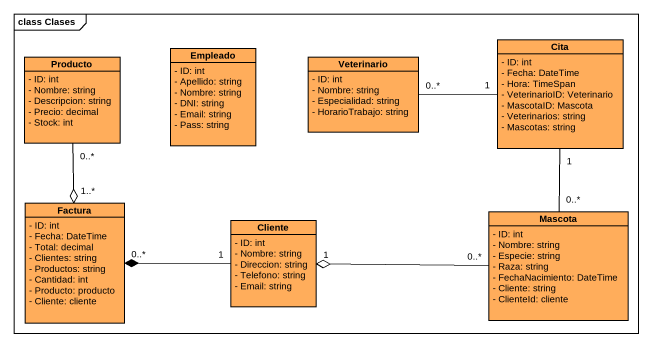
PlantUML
@startuml
mainframe class Clases
hide circle
hide empty members
skinparam classAttributeIconSize 0
class Empleado #FFAD5B {
  - ID: int
  - Apellido: string
  - Nombre: string
  - DNI: string
  - Email: string
  - Pass: string
}
class Cita #FFAD5B {
  - ID: int
  - Fecha: DateTime
  - Hora: TimeSpan
  - VeterinarioID: Veterinario
  - MascotaID: Mascota
  - Veterinarios: string
  - Mascotas: string
}
class Producto #FFAD5B {
  - ID: int
  - Nombre: string
  - Descripcion: string
  - Precio: decimal
  - Stock: int
}
class Veterinario #FFAD5B {
  - ID: int
  - Nombre: string
  - Especialidad: string
  - HorarioTrabajo: string
}
class Factura #FFAD5B {
  - ID: int
  - Fecha: DateTime
  - Total: decimal
  - Clientes: string
  - Productos: string
  - Cantidad: int
  - Producto: producto
  - Cliente: cliente
}
class Cliente #FFAD5B {
  - ID: int
  - Nombre: string
  - Direccion: string
  - Telefono: string
  - Email: string
}
class Mascota #FFAD5B {
  - ID: int
  - Nombre: string
  - Especie: string
  - Raza: string
  - FechaNacimiento: DateTime
  - Cliente: string
  - ClienteId: cliente
}
Cita "1" -left- "0..*" Veterinario
Cita "1" -- "0..*" Mascota
Producto "0..*" --o "1..*" Factura
Cliente "1" -left-* "0..*" Factura
Mascota "0..*" -left-o "1" Cliente
@enduml
